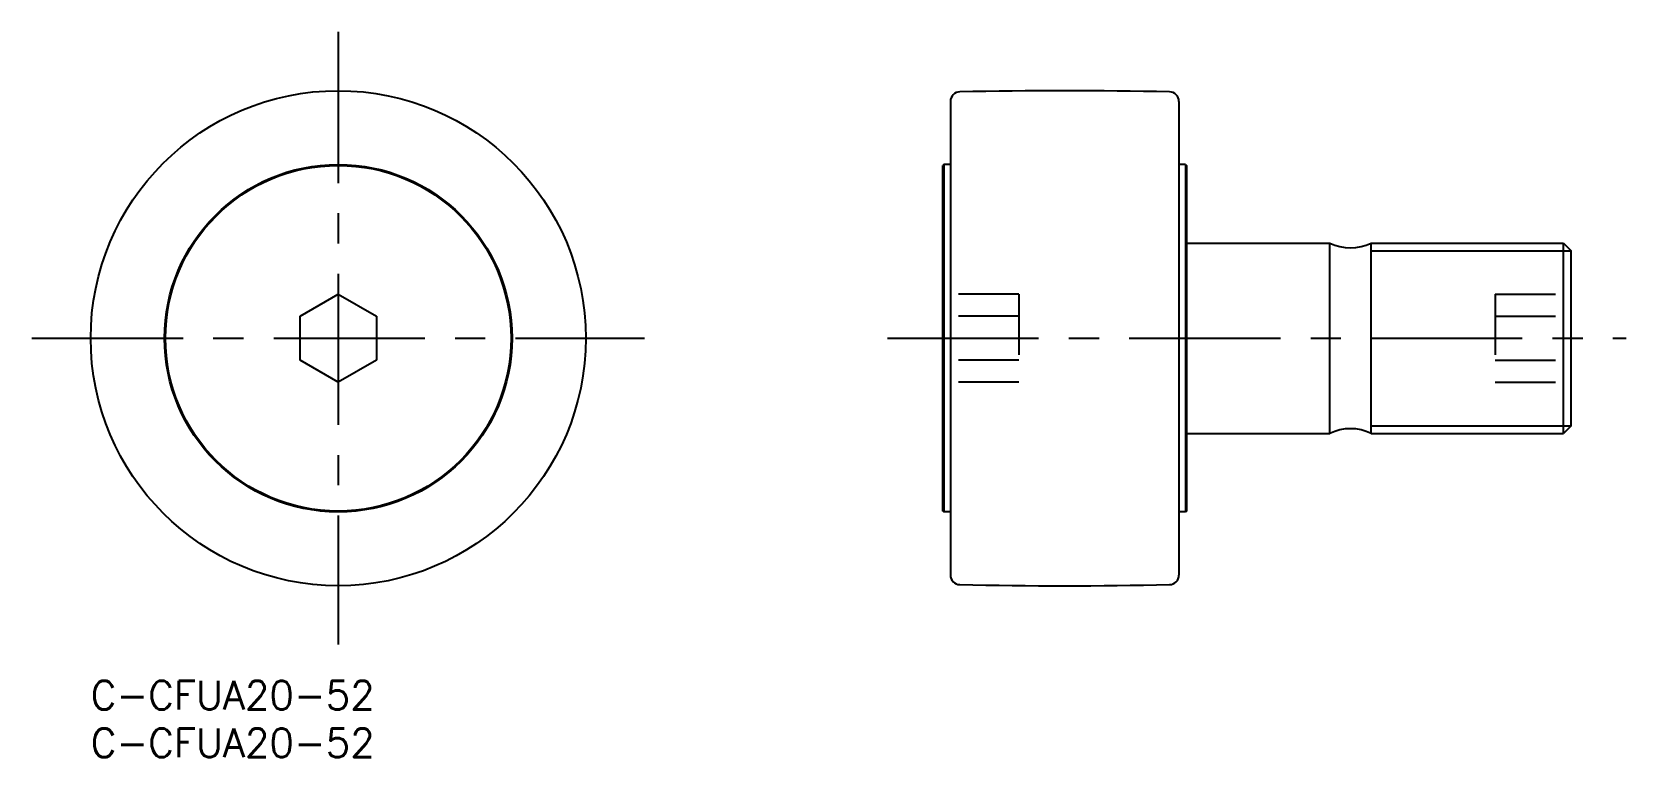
# Model space of a CAD drawing. Extents: x -6 to 161, y -8 to 68.
import ezdxf

# ---------------------------------------------------------------- set-up
doc = ezdxf.new("R2010")
doc.units = 0
doc.header["$LTSCALE"] = 0.5
doc.linetypes.add('CENTER', pattern=[50.8, 31.75, -6.35, 6.35, -6.35])
doc.linetypes.add('DASHED', pattern=[19.05, 12.7, -6.35])
for name, color, linetype in [('MSM_CENTER', 1, 'CENTER'), ('MSM_CONTINUOUS', 7, 'CONTINUOUS'), ('MSM_DASHED', 4, 'DASHED'), ('MSM_NARROW', 5, 'CONTINUOUS'), ('MSM_PART_NUMBER', 7, 'CONTINUOUS')]:
    doc.layers.add(name, color=color, linetype=linetype)
doc.styles.get("Standard").update_dxf_attribs({"font": 'txt.shx', "height": 3, "bigfont": 'bigfont.shx'})

# ---------------------------------------------------------------- blocks, each defined once
blk = doc.blocks.new('*U2')
at = {"layer": 'MSM_PART_NUMBER'}
blk.add_text('C-CFUA20-52', height=3, dxfattribs=at).set_placement((0, -3))
blk = doc.blocks.new('*U3')
at = {"layer": 'MSM_PART_NUMBER'}
blk.add_text('C-CFUA20-52', height=3, dxfattribs=at).set_placement((0, -8))

msp = doc.modelspace()

# ---------------------------------------------------------------- linework, layer by layer
at = {"layer": 'MSM_CENTER'}
for p, q in [((26, 68.18), (26, 3.82)), ((-6.18, 36), (58.18, 36)), ((83.69, 36), (161.27, 36))]:
    msp.add_line(p, q, dxfattribs=at)
at = {"layer": 'MSM_CONTINUOUS'}
for p, q in [((90.3, 60.88), (90.3, 11.12)), ((114.3, 60.88), (114.3, 11.12)), ((89.6, 54.25), (89.5, 54.15)), ((89.5, 17.85), (89.5, 54.15)), ((89.6, 54.25), (89.6, 17.75)), ((90.3, 54.25), (89.6, 54.25)), ((115, 54.25), (114.3, 54.25)), ((115, 54.25), (115.1, 54.15)), ((115, 54.25), (115, 17.75)), ((115.1, 54.15), (115.1, 17.85)), ((115.1, 46), (130.14, 46)), ((130.14, 26), (130.14, 46)), ((134.5, 26), (134.5, 46)), ((134.5, 46), (154.69, 46)), ((154.69, 26), (154.69, 46)), ((154.69, 46), (155.5, 45.19)), ((155.5, 26.81), (155.5, 45.19)), ((22, 38.31), (26, 40.62)), ((26, 40.62), (30, 38.31)), ((22, 33.69), (22, 38.31)), ((30, 38.31), (30, 33.69)), ((26, 31.38), (22, 33.69)), ((30, 33.69), (26, 31.38)), ((155.5, 26.81), (154.69, 26)), ((115.1, 26), (130.14, 26)), ((134.5, 26), (154.69, 26)), ((89.5, 17.85), (89.6, 17.75)), ((90.3, 17.75), (89.6, 17.75)), ((115, 17.75), (114.3, 17.75)), ((115.1, 17.85), (115, 17.75))]:
    msp.add_line(p, q, dxfattribs=at)
for radius in [26, 18.25, 18.15]:
    msp.add_circle((26, 36), radius, dxfattribs=at)
for centre, radius, start, end in [((102.3, -438), 500, 88.7369, 91.2631), ((91.3, 60.88), 1, 91.2631, 180), ((113.3, 60.88), 1, 0, 88.7369), ((132.32, 50.5), 5, 244.1581, 295.8419), ((132.32, 21.5), 5, 64.1581, 115.8419), ((91.3, 11.12), 1, 180, 268.7369), ((102.3, 510), 500, 268.7369, 271.2631), ((113.3, 11.12), 1, 271.2631, 0)]:
    msp.add_arc(centre, radius, start, end, dxfattribs=at)
at = {"layer": 'MSM_DASHED'}
for p, q in [((97.5, 40.62), (89.5, 40.62)), ((97.5, 40.62), (97.5, 31.38)), ((147.5, 40.62), (155.5, 40.62)), ((147.5, 40.62), (147.5, 31.38)), ((97.5, 38.31), (89.5, 38.31)), ((147.5, 38.31), (155.5, 38.31)), ((97.5, 33.69), (89.5, 33.69)), ((147.5, 33.69), (155.5, 33.69)), ((97.5, 31.38), (89.5, 31.38)), ((147.5, 31.38), (155.5, 31.38))]:
    msp.add_line(p, q, dxfattribs=at)
at = {"layer": 'MSM_NARROW'}
for p, q in [((134.5, 45.19), (155.5, 45.19)), ((134.5, 26.81), (155.5, 26.81))]:
    msp.add_line(p, q, dxfattribs=at)

# ---------------------------------------------------------------- block references
at = {"layer": 'MSM_CONTINUOUS'}
for name in ['*U2', '*U3']:
    msp.add_blockref(name, (0, 0), dxfattribs=at)

doc.saveas('drawing.dxf')
